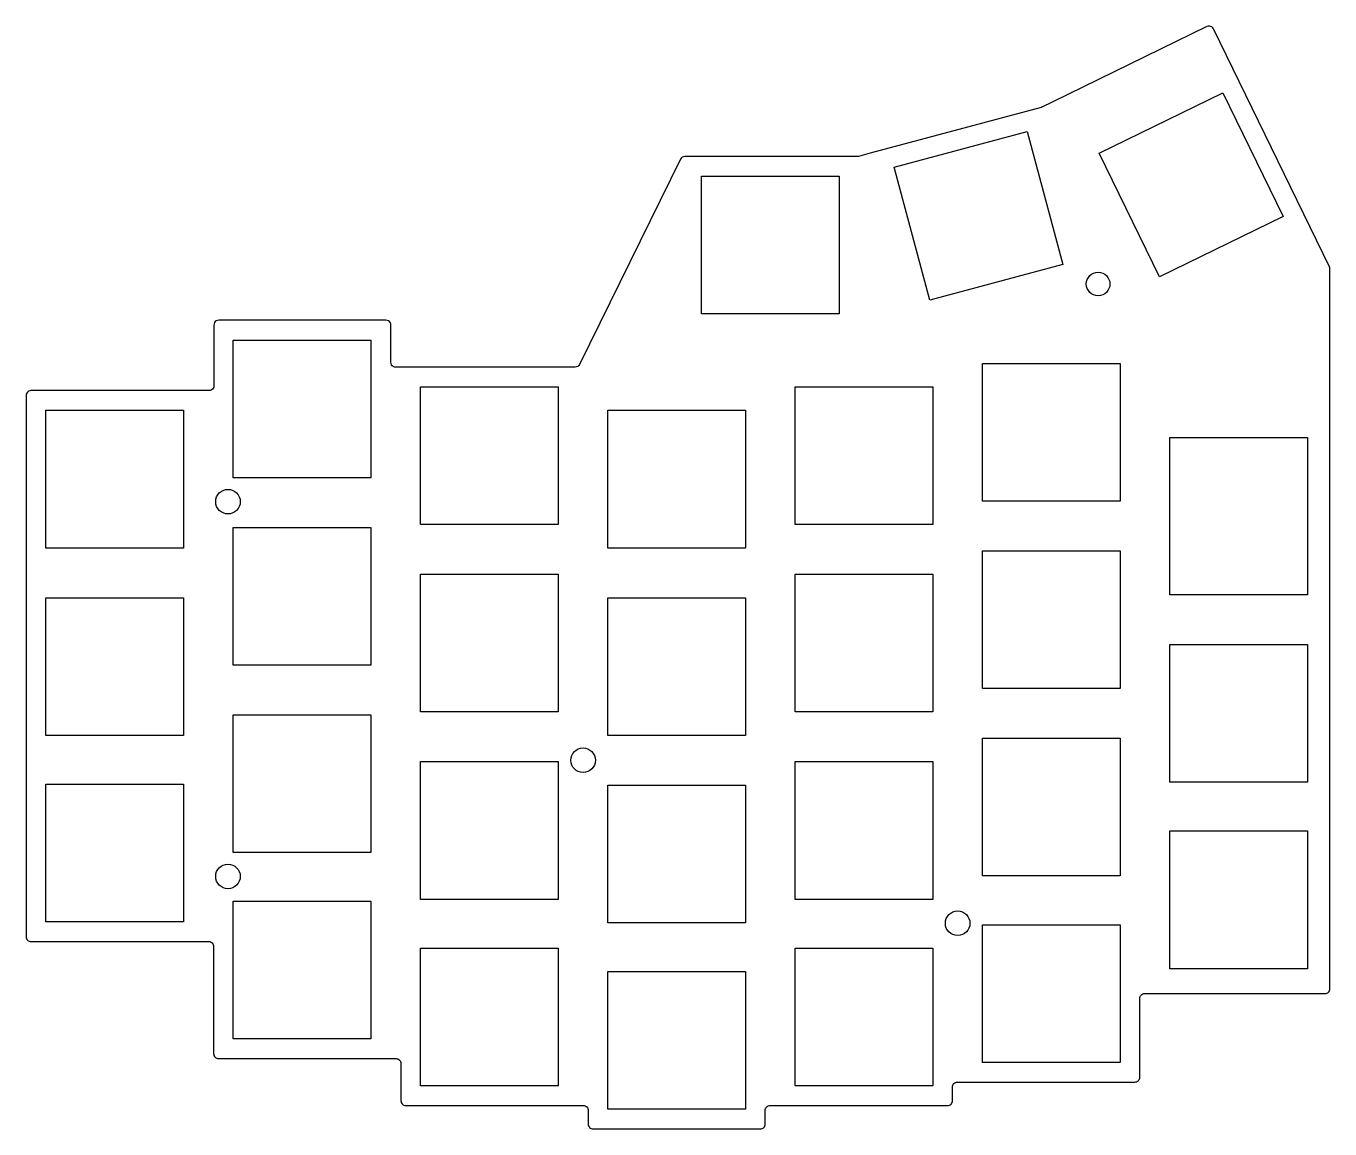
# Model space of a CAD drawing. Header units: millimetres. Extents: x -263 to -130, y -47 to 65.
import ezdxf

# ---------------------------------------------------------------- set-up
doc = ezdxf.new("R2010")
doc.units = ezdxf.units.MM
doc.layers.get('0').update_dxf_attribs({"linetype": 'CONTINUOUS'})

msp = doc.modelspace()

# ---------------------------------------------------------------- linework, layer by layer
msp.add_lwpolyline([(-130.561546, -33.245, 0.4142135624), (-130.061546, -32.745), (-130.061546, 23.5), (-130.069164, 40.43405), (-130.082007, 40.546364), (-130.119728, 40.65293), (-141.908525, 64.834591), (-141.980543, 64.943451), (-142.078307, 65.029941), (-142.195126, 65.08818), (-142.323037, 65.114199), (-142.453324, 65.106226), (-142.577108, 65.064804), (-158.306004, 57.393309), (-159.356859, 56.881031), (-159.400807, 56.862156), (-159.446354, 56.84756), (-176.836614, 52.180476), (-178.008511, 51.866984), (-178.07256, 51.854261), (-178.137722, 51.85), (-195.663957, 51.85), (-195.801291, 51.830741), (-195.928063, 51.774537), (-196.03452, 51.685673), (-196.112472, 51.570984), (-206.387528, 30.716516), (-206.465451, 30.601801), (-206.571917, 30.51293), (-206.698698, 30.456721), (-206.836043, 30.4375), (-225.075, 30.4375), (-225.20441, 30.454537), (-225.325, 30.504487), (-225.428553, 30.583947), (-225.508013, 30.6875), (-225.557963, 30.80809), (-225.575, 30.9375), (-225.575, 34.7125), (-225.592037, 34.84191), (-225.641987, 34.9625), (-225.721447, 35.066053), (-225.825, 35.145513), (-225.94559, 35.195463), (-226.075, 35.2125), (-243.075, 35.2125), (-243.20441, 35.195463), (-243.325, 35.145513), (-243.428553, 35.066053), (-243.508013, 34.9625), (-243.557963, 34.84191), (-243.575, 34.7125), (-243.575, 28.55), (-243.592037, 28.42059), (-243.641987, 28.3), (-243.721447, 28.196447), (-243.825, 28.116987), (-243.94559, 28.067037), (-244.075, 28.05), (-262.175, 28.05), (-262.304409, 28.032963), (-262.425, 27.983012), (-262.528553, 27.903553), (-262.608012, 27.8), (-262.657963, 27.679409), (-262.675, 27.55), (-262.675, -27.455, 0.4142135624), (-262.175, -27.955), (-244.1, -27.955, -0.4142135624), (-243.6, -28.455), (-243.6, -39.355, 0.4142135624), (-243.1, -39.855), (-225.05, -39.855, -0.4142135624), (-224.55, -40.355), (-224.55, -44.13, 0.4142135624), (-224.05, -44.63), (-206, -44.63, -0.4142135624), (-205.5, -45.13), (-205.5, -46.505, 0.4142135624), (-205, -47.005), (-188, -47.005, 0.4142135624), (-187.5, -46.505), (-187.5, -45.13, -0.4142135624), (-187, -44.63), (-168.95, -44.63, 0.4142135624), (-168.45, -44.13), (-168.45, -42.7425, -0.4142135624), (-167.95, -42.2425), (-149.9, -42.2425, 0.4142135624), (-149.4, -41.7425), (-149.4, -33.745, -0.4142135624), (-148.9, -33.245)], format="xyb", close=True)
for points in [[(-147.406624, 39.608926), (-153.54382, 52.192042), (-140.960704, 58.329238), (-134.823508, 45.746122)], [(-170.763657, 37.243301), (-174.387124, 50.766262), (-160.864163, 54.389729), (-157.240696, 40.866768)], [(-193.975, 35.8625), (-193.975, 49.8625), (-179.975, 49.8625), (-179.975, 35.8625)], [(-241.6, 19.19375), (-241.6, 33.19375), (-227.6, 33.19375), (-227.6, 19.19375)], [(-165.4, 16.8125), (-165.4, 30.8125), (-151.4, 30.8125), (-151.4, 16.8125)], [(-222.55, 14.43125), (-222.55, 28.43125), (-208.55, 28.43125), (-208.55, 14.43125)], [(-184.45, 14.43125), (-184.45, 28.43125), (-170.45, 28.43125), (-170.45, 14.43125)], [(-260.65, 12.05), (-260.65, 26.05), (-246.65, 26.05), (-246.65, 12.05)], [(-203.5, 12.05), (-203.5, 26.05), (-189.5, 26.05), (-189.5, 12.05)], [(-146.35, 7.2875), (-146.35, 23.2875), (-132.35, 23.2875), (-132.35, 7.2875)], [(-241.6, 0.14375), (-241.6, 14.14375), (-227.6, 14.14375), (-227.6, 0.14375)], [(-165.4, -2.2375), (-165.4, 11.7625), (-151.4, 11.7625), (-151.4, -2.2375)], [(-222.55, -4.61875), (-222.55, 9.38125), (-208.55, 9.38125), (-208.55, -4.61875)], [(-184.45, -4.61875), (-184.45, 9.38125), (-170.45, 9.38125), (-170.45, -4.61875)], [(-260.65, -7), (-260.65, 7), (-246.65, 7), (-246.65, -7)], [(-203.5, -7), (-203.5, 7), (-189.5, 7), (-189.5, -7)], [(-146.35, -11.7625), (-146.35, 2.2375), (-132.35, 2.2375), (-132.35, -11.7625)], [(-241.6, -18.90625), (-241.6, -4.90625), (-227.6, -4.90625), (-227.6, -18.90625)], [(-165.4, -21.2875), (-165.4, -7.2875), (-151.4, -7.2875), (-151.4, -21.2875)], [(-222.55, -23.66875), (-222.55, -9.66875), (-208.55, -9.66875), (-208.55, -23.66875)], [(-184.45, -23.66875), (-184.45, -9.66875), (-170.45, -9.66875), (-170.45, -23.66875)], [(-260.65, -11.955), (-246.65, -11.955), (-246.65, -25.955), (-260.65, -25.955)], [(-203.5, -26.05), (-203.5, -12.05), (-189.5, -12.05), (-189.5, -26.05)], [(-146.35, -16.7175), (-132.35, -16.7175), (-132.35, -30.7175), (-146.35, -30.7175)], [(-241.6, -23.86125), (-227.6, -23.86125), (-227.6, -37.86125), (-241.6, -37.86125)], [(-165.4, -26.2425), (-151.4, -26.2425), (-151.4, -40.2425), (-165.4, -40.2425)], [(-222.55, -28.62375), (-208.55, -28.62375), (-208.55, -42.62375), (-222.55, -42.62375)], [(-184.45, -28.62375), (-170.45, -28.62375), (-170.45, -42.62375), (-184.45, -42.62375)], [(-203.5, -31.005), (-189.5, -31.005), (-189.5, -45.005), (-203.5, -45.005)]]:
    msp.add_lwpolyline(points, close=True)
for centre, radius in [((-153.6375, 38.89375), 1.2), ((-242.140625, 16.764), 1.25), ((-206.025, -9.525), 1.25), ((-242.140625, -21.336), 1.25), ((-167.925, -26.0985), 1.25)]:
    msp.add_circle(centre, radius)

doc.saveas('drawing.dxf')
